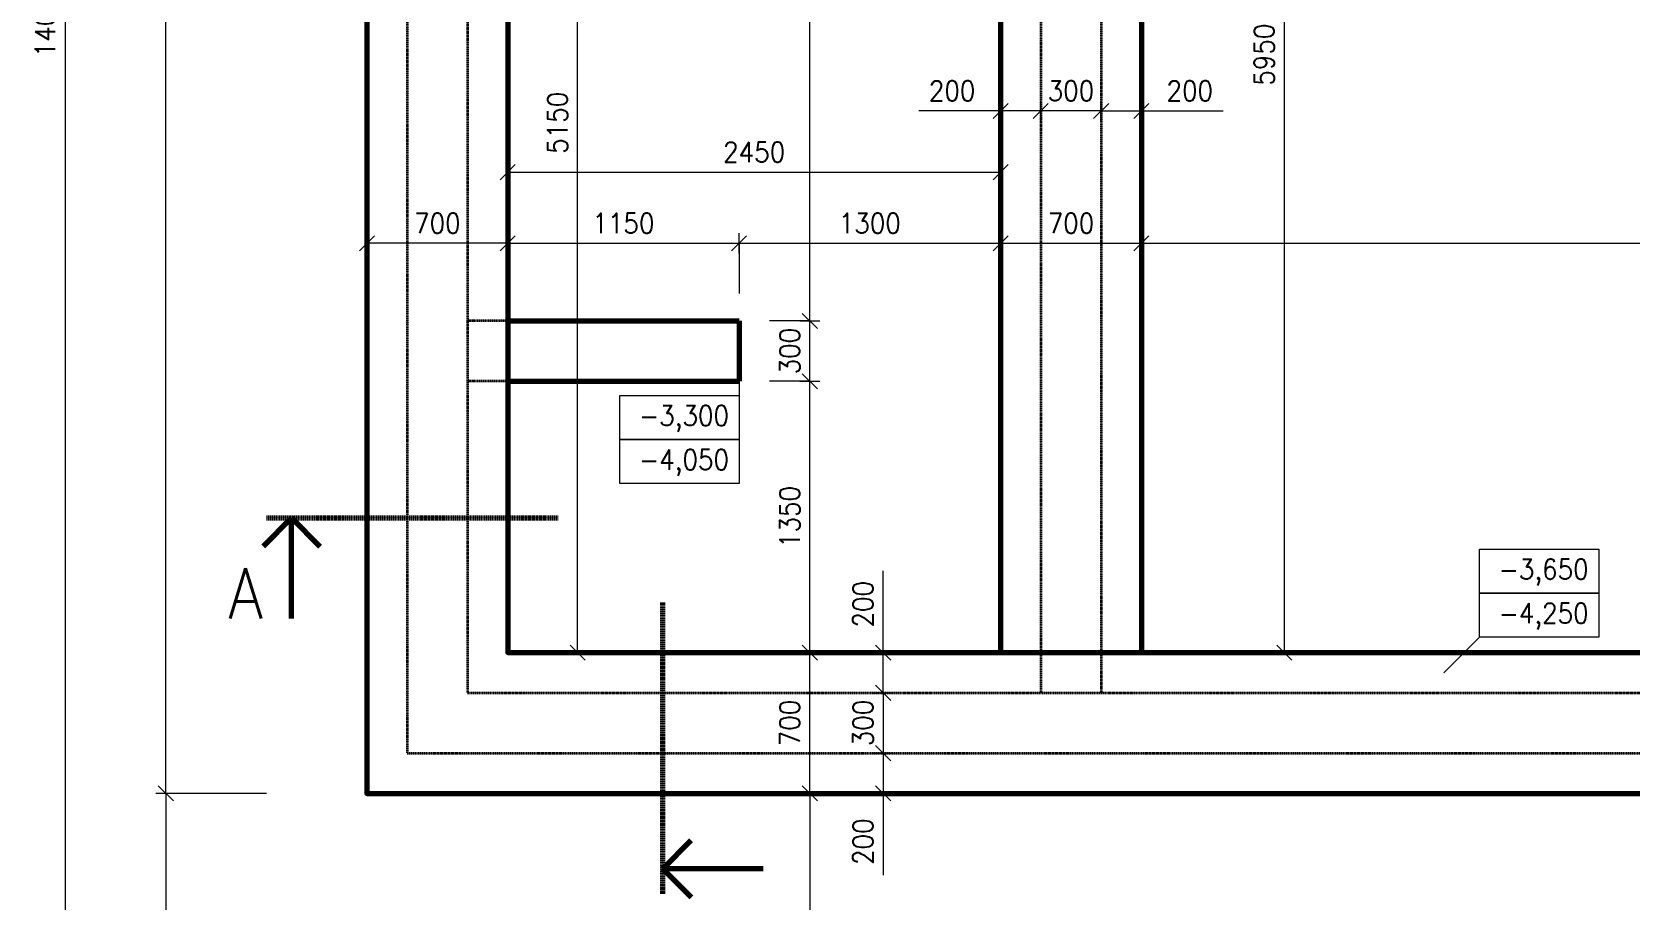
# Model space of a CAD drawing. Header units: millimetres. Extents: x 1661 to 67848, y 26800 to 53490.
# Drawn here: x 41653 to 49598, y 39460 to 43778 of the extents above; entities that cross this region are included whole.
import ezdxf
from ezdxf.enums import TextEntityAlignment as Align

# ---------------------------------------------------------------- set-up
doc = ezdxf.new("R2010")
doc.units = ezdxf.units.MM
doc.header["$MEASUREMENT"] = 0
doc.linetypes.add('ACAD_ISO02W100', pattern=[15, 12, -3])
doc.linetypes.add('ACAD_ISO10W100', pattern=[18, 12, -3, 0, -3])
doc.layers.get('Defpoints').update_dxf_attribs({"color": 8})
for name, color, linetype, lineweight in [('0.18', 51, 'Continuous', 18), ('0.25', 7, 'Continuous', 25), ('0.35', 6, 'Continuous', 35), ('0.6', 10, 'Continuous', 60), ('0.7', 30, 'Continuous', 70)]:
    doc.layers.add(name, color=color, linetype=linetype, lineweight=lineweight)
doc.styles.add('MyTextStyle', font='romans.shx', dxfattribs={"width": 0.9})
doc.dimstyles.new('Standard SK ext', dxfattribs={"dimtxt": 100, "dimasz": 75, "dimexe": 50, "dimexo": 0, "dimgap": 50, "dimtad": 1, "dimdec": 0, "dimrnd": 5, "dimzin": 0, "dimdsep": 46, "dimtxsty": 'MyTextStyle', "dimblk": 'OBLIQUE', "dimcen": 0, "dimclrd": 51, "dimclre": 51, "dimadec": 0, "dimazin": 0, "dimtfac": 1, "dimtdec": 0, "dimtofl": 0, "dimtmove": 0, "dimatfit": 2, "dimfxl": 500, "dimfxlon": 1, "dimtolj": 1, "dimtzin": 0, "dimlwd": 18, "dimlwe": 18, "dimarcsym": 0})
doc.dimstyles.new('Standard SK int', dxfattribs={"dimtxt": 100, "dimasz": 75, "dimexe": 50, "dimexo": 0, "dimgap": 50, "dimtad": 1, "dimdec": 0, "dimrnd": 5, "dimzin": 0, "dimtxsty": 'MyTextStyle', "dimblk": 'OBLIQUE', "dimcen": 0, "dimclrd": 51, "dimclre": 51, "dimadec": 0, "dimazin": 1, "dimtm": 1e-09, "dimtfac": 1, "dimtdec": 0, "dimtofl": 0, "dimtmove": 0, "dimatfit": 2, "dimfxl": 50, "dimfxlon": 1, "dimtfill": 1, "dimtfillclr": 250, "dimtolj": 1, "dimtzin": 0, "dimlwd": 18, "dimlwe": 18, "dimarcsym": 0})

# ---------------------------------------------------------------- blocks, each defined once
blk = doc.blocks.new('_Oblique')
at = {"color": 0, "linetype": 'ByBlock', "lineweight": -2}
blk.add_line((-0.5, -0.5), (0.5, 0.5), dxfattribs=at)
blk = doc.blocks.new('*D7')
at = {"layer": '0.25', "color": 51, "linetype": 'Continuous', "lineweight": 18, "transparency": 16777216}
for p, q in [((56178.7, 39990.5), (56728.7, 39990.5)), ((56678.7, 39990.5), (56678.7, 37090.5)), ((56178.7, 37090.5), (56728.7, 37090.5))]:
    blk.add_line(p, q, dxfattribs=at)
at = {"layer": 'Defpoints', "color": 0, "transparency": 16777216}
for p in [(55678.7, 39990.5), (45918.7, 37090.5), (56678.7, 37090.5)]:
    blk.add_point(p, dxfattribs=at)
at = {"layer": '0.25', "color": 51, "lineweight": 18, "transparency": 16777216, "xscale": 75, "yscale": 75, "zscale": 75}
for p, rotation in [((56678.7, 39990.5), 90), ((56678.7, 37090.5), 270)]:
    blk.add_blockref('_Oblique', p, dxfattribs=dict(at, rotation=rotation))
at = {"layer": '0.25', "color": 0, "transparency": 16777216, "insert": (56578.7, 38540.5), "char_height": 100, "attachment_point": 5, "rotation": 90, "style": 'MyTextStyle'}
blk.add_mtext('\\A1;2900', dxfattribs=at)
blk = doc.blocks.new('*D9')
at = {"layer": '0.25', "color": 51, "linetype": 'Continuous', "lineweight": 18, "transparency": 16777216}
for p, q in [((43318.7, 36550.5), (43318.7, 36000.5)), ((44418.7, 36550.5), (44418.7, 36000.5)), ((43318.7, 36050.5), (44418.7, 36050.5))]:
    blk.add_line(p, q, dxfattribs=at)
at = {"layer": 'Defpoints', "color": 0, "transparency": 16777216}
for p in [(43318.7, 39990.5), (44418.7, 36800.5), (44418.7, 36050.5)]:
    blk.add_point(p, dxfattribs=at)
at = {"layer": '0.25', "color": 51, "lineweight": 18, "transparency": 16777216, "xscale": 75, "yscale": 75, "zscale": 75, "rotation": 180}
blk.add_blockref('_Oblique', (43318.7, 36050.5), dxfattribs=at)
at = {"layer": '0.25', "color": 51, "lineweight": 18, "transparency": 16777216, "xscale": 75, "yscale": 75, "zscale": 75}
blk.add_blockref('_Oblique', (44418.7, 36050.5), dxfattribs=at)
at = {"layer": '0.25', "color": 0, "transparency": 16777216, "insert": (43868.7, 36150.5), "char_height": 100, "attachment_point": 5, "style": 'MyTextStyle'}
blk.add_mtext('\\A1;1100', dxfattribs=at)
blk = doc.blocks.new('*D11')
at = {"layer": '0.25', "color": 51, "linetype": 'Continuous', "lineweight": 18, "transparency": 16777216}
for p, q in [((45918.7, 36550.5), (45918.7, 36000.5)), ((55678.7, 36550.5), (55678.7, 36000.5)), ((45918.7, 36050.5), (55678.7, 36050.5))]:
    blk.add_line(p, q, dxfattribs=at)
at = {"layer": 'Defpoints', "color": 0, "transparency": 16777216}
for p in [(55678.7, 39990.5), (45918.7, 36800.5), (55678.7, 36050.5)]:
    blk.add_point(p, dxfattribs=at)
at = {"layer": '0.25', "color": 51, "lineweight": 18, "transparency": 16777216, "xscale": 75, "yscale": 75, "zscale": 75, "rotation": 180}
blk.add_blockref('_Oblique', (45918.7, 36050.5), dxfattribs=at)
at = {"layer": '0.25', "color": 51, "lineweight": 18, "transparency": 16777216, "xscale": 75, "yscale": 75, "zscale": 75}
blk.add_blockref('_Oblique', (55678.7, 36050.5), dxfattribs=at)
at = {"layer": '0.25', "color": 0, "transparency": 16777216, "insert": (50798.7, 36150.5), "char_height": 100, "attachment_point": 5, "style": 'MyTextStyle'}
blk.add_mtext('\\A1;9760', dxfattribs=at)
blk = doc.blocks.new('*D12')
at = {"layer": '0.25', "color": 51, "linetype": 'Continuous', "lineweight": 18, "transparency": 16777216}
for p, q in [((42818.7, 50890.5), (42268.7, 50890.5)), ((42318.7, 39990.5), (42318.7, 50890.5)), ((42818.7, 39990.5), (42268.7, 39990.5))]:
    blk.add_line(p, q, dxfattribs=at)
at = {"layer": 'Defpoints', "color": 0, "transparency": 16777216}
for p in [(42318.7, 50890.5), (43318.7, 50890.5), (43318.7, 39990.5)]:
    blk.add_point(p, dxfattribs=at)
at = {"layer": '0.25', "color": 51, "lineweight": 18, "transparency": 16777216, "xscale": 75, "yscale": 75, "zscale": 75}
for p, rotation in [((42318.7, 50890.5), 90), ((42318.7, 39990.5), 270)]:
    blk.add_blockref('_Oblique', p, dxfattribs=dict(at, rotation=rotation))
at = {"layer": '0.25', "color": 0, "transparency": 16777216, "insert": (42218.7, 45440.5), "char_height": 100, "attachment_point": 5, "rotation": 90, "style": 'MyTextStyle'}
blk.add_mtext('\\A1;10900', dxfattribs=at)
blk = doc.blocks.new('*D13')
at = {"layer": '0.25', "color": 51, "linetype": 'Continuous', "lineweight": 18, "transparency": 16777216}
for p, q in [((42818.7, 39990.5), (42268.7, 39990.5)), ((42318.7, 39990.5), (42318.7, 37090.5)), ((42818.7, 37090.5), (42268.7, 37090.5))]:
    blk.add_line(p, q, dxfattribs=at)
at = {"layer": 'Defpoints', "color": 0, "transparency": 16777216}
for p in [(43318.7, 39990.5), (42318.7, 37090.5), (44418.7, 37090.5)]:
    blk.add_point(p, dxfattribs=at)
at = {"layer": '0.25', "color": 51, "lineweight": 18, "transparency": 16777216, "xscale": 75, "yscale": 75, "zscale": 75}
for p, rotation in [((42318.7, 39990.5), 90), ((42318.7, 37090.5), 270)]:
    blk.add_blockref('_Oblique', p, dxfattribs=dict(at, rotation=rotation))
at = {"layer": '0.25', "color": 0, "transparency": 16777216, "insert": (42218.7, 38540.5), "char_height": 100, "attachment_point": 5, "rotation": 90, "style": 'MyTextStyle'}
blk.add_mtext('\\A1;2900', dxfattribs=at)
blk = doc.blocks.new('*D15')
at = {"layer": '0.25', "color": 51, "linetype": 'Continuous', "lineweight": 18, "transparency": 16777216}
for p, q in [((42318.7, 50890.5), (41768.7, 50890.5)), ((41818.7, 50890.5), (41818.7, 36800.5)), ((42318.7, 36800.5), (41768.7, 36800.5))]:
    blk.add_line(p, q, dxfattribs=at)
at = {"layer": 'Defpoints', "color": 0, "transparency": 16777216}
for p in [(43318.7, 50890.5), (41818.7, 36800.5), (43318.7, 36800.5)]:
    blk.add_point(p, dxfattribs=at)
at = {"layer": '0.25', "color": 51, "lineweight": 18, "transparency": 16777216, "xscale": 75, "yscale": 75, "zscale": 75}
for p, rotation in [((41818.7, 50890.5), 90), ((41818.7, 36800.5), 270)]:
    blk.add_blockref('_Oblique', p, dxfattribs=dict(at, rotation=rotation))
at = {"layer": '0.25', "color": 0, "transparency": 16777216, "insert": (41718.7, 43845.5), "char_height": 100, "attachment_point": 5, "rotation": 90, "style": 'MyTextStyle'}
blk.add_mtext('\\A1;14090', dxfattribs=at)
blk = doc.blocks.new('*D17')
at = {"layer": '0.25', "color": 51, "linetype": 'Continuous', "lineweight": 18, "transparency": 16777216}
for p, q in [((43318.7, 36050.5), (43318.7, 35500.5)), ((55678.7, 36050.5), (55678.7, 35500.5)), ((43318.7, 35550.5), (55678.7, 35550.5))]:
    blk.add_line(p, q, dxfattribs=at)
at = {"layer": 'Defpoints', "color": 0, "transparency": 16777216}
for p in [(43318.7, 39990.5), (55678.7, 39990.5), (55678.7, 35550.5)]:
    blk.add_point(p, dxfattribs=at)
at = {"layer": '0.25', "color": 51, "lineweight": 18, "transparency": 16777216, "xscale": 75, "yscale": 75, "zscale": 75, "rotation": 180}
blk.add_blockref('_Oblique', (43318.7, 35550.5), dxfattribs=at)
at = {"layer": '0.25', "color": 51, "lineweight": 18, "transparency": 16777216, "xscale": 75, "yscale": 75, "zscale": 75}
blk.add_blockref('_Oblique', (55678.7, 35550.5), dxfattribs=at)
at = {"layer": '0.25', "color": 0, "transparency": 16777216, "insert": (49498.7, 35650.5), "char_height": 100, "attachment_point": 5, "style": 'MyTextStyle'}
blk.add_mtext('\\A1;12360', dxfattribs=at)
blk = doc.blocks.new('*D31')
at = {"layer": '0.25', "color": 51, "linetype": 'Continuous', "lineweight": 18, "transparency": 16777216}
for p, q in [((45470.5, 42040.5), (45570.5, 42040.5)), ((45520.5, 40690.5), (45520.5, 42040.5)), ((45470.5, 40690.5), (45570.5, 40690.5))]:
    blk.add_line(p, q, dxfattribs=at)
at = {"layer": 'Defpoints', "color": 0, "transparency": 16777216}
for p in [(44018.7, 42040.5), (45520.5, 42040.5), (44018.7, 40690.5)]:
    blk.add_point(p, dxfattribs=at)
at = {"layer": '0.25', "color": 51, "lineweight": 18, "transparency": 16777216, "xscale": 75, "yscale": 75, "zscale": 75}
for p, rotation in [((45520.5, 42040.5), 90), ((45520.5, 40690.5), 270)]:
    blk.add_blockref('_Oblique', p, dxfattribs=dict(at, rotation=rotation))
at = {"layer": '0.25', "color": 0, "transparency": 16777216, "insert": (45420.5, 41365.5), "char_height": 100, "attachment_point": 5, "rotation": 90, "style": 'MyTextStyle', "bg_fill": 3, "box_fill_scale": 1.25, "bg_fill_color": 256, "bg_fill_true_color": 13158600, "bg_fill_transparency": 0}
blk.add_mtext('\\A1;1350', dxfattribs=at)
blk = doc.blocks.new('*D32')
at = {"layer": '0.25', "color": 51, "linetype": 'Continuous', "lineweight": 18, "transparency": 16777216}
for p, q in [((45470.5, 42340.5), (45570.5, 42340.5)), ((45520.5, 42040.5), (45520.5, 42340.5)), ((45470.5, 42040.5), (45570.5, 42040.5))]:
    blk.add_line(p, q, dxfattribs=at)
at = {"layer": 'Defpoints', "color": 0, "transparency": 16777216}
for p in [(44018.7, 42340.5), (45520.5, 42340.5), (44018.7, 42040.5)]:
    blk.add_point(p, dxfattribs=at)
at = {"layer": '0.25', "color": 51, "lineweight": 18, "transparency": 16777216, "xscale": 75, "yscale": 75, "zscale": 75}
for p, rotation in [((45520.5, 42340.5), 90), ((45520.5, 42040.5), 270)]:
    blk.add_blockref('_Oblique', p, dxfattribs=dict(at, rotation=rotation))
at = {"layer": '0.25', "color": 0, "transparency": 16777216, "insert": (45420.5, 42190.5), "char_height": 100, "attachment_point": 5, "rotation": 90, "style": 'MyTextStyle'}
blk.add_mtext('\\A1;300', dxfattribs=at)
blk = doc.blocks.new('*D33')
at = {"layer": '0.25', "color": 51, "linetype": 'Continuous', "lineweight": 18, "transparency": 16777216}
for p, q in [((45470.5, 45840.5), (45570.5, 45840.5)), ((45520.5, 42340.5), (45520.5, 45840.5)), ((45470.5, 42340.5), (45570.5, 42340.5))]:
    blk.add_line(p, q, dxfattribs=at)
at = {"layer": 'Defpoints', "color": 0, "transparency": 16777216}
for p in [(44018.7, 45840.5), (45520.5, 45840.5), (44018.7, 42340.5)]:
    blk.add_point(p, dxfattribs=at)
at = {"layer": '0.25', "color": 51, "lineweight": 18, "transparency": 16777216, "xscale": 75, "yscale": 75, "zscale": 75}
for p, rotation in [((45520.5, 45840.5), 90), ((45520.5, 42340.5), 270)]:
    blk.add_blockref('_Oblique', p, dxfattribs=dict(at, rotation=rotation))
at = {"layer": '0.25', "color": 0, "transparency": 16777216, "insert": (45420.5, 44090.5), "char_height": 100, "attachment_point": 5, "rotation": 90, "style": 'MyTextStyle', "bg_fill": 3, "box_fill_scale": 1.25, "bg_fill_color": 256, "bg_fill_true_color": 13158600, "bg_fill_transparency": 0}
blk.add_mtext('\\A1;3500', dxfattribs=at)
blk = doc.blocks.new('*D34')
at = {"layer": '0.25', "color": 51, "linetype": 'Continuous', "lineweight": 18, "transparency": 16777216}
for p, q in [((45470.5, 40690.5), (45570.5, 40690.5)), ((45520.5, 39990.5), (45520.5, 40690.5)), ((45470.5, 39990.5), (45570.5, 39990.5))]:
    blk.add_line(p, q, dxfattribs=at)
at = {"layer": 'Defpoints', "color": 0, "transparency": 16777216}
for p in [(44018.7, 40690.5), (45520.5, 40690.5), (43318.7, 39990.5)]:
    blk.add_point(p, dxfattribs=at)
at = {"layer": '0.25', "color": 51, "lineweight": 18, "transparency": 16777216, "xscale": 75, "yscale": 75, "zscale": 75}
for p, rotation in [((45520.5, 40690.5), 90), ((45520.5, 39990.5), 270)]:
    blk.add_blockref('_Oblique', p, dxfattribs=dict(at, rotation=rotation))
at = {"layer": '0.25', "color": 0, "transparency": 16777216, "insert": (45420.5, 40340.5), "char_height": 100, "attachment_point": 5, "rotation": 90, "style": 'MyTextStyle'}
blk.add_mtext('\\A1;700', dxfattribs=at)
blk = doc.blocks.new('*D38')
at = {"layer": '0.25', "color": 51, "linetype": 'Continuous', "lineweight": 18, "transparency": 16777216}
for p, q in [((45885, 40690.5), (45885, 41096.9)), ((45835, 40690.5), (45935, 40690.5)), ((45885, 40490.5), (45885, 40690.5)), ((45835, 40490.5), (45935, 40490.5))]:
    blk.add_line(p, q, dxfattribs=at)
at = {"layer": 'Defpoints', "color": 0, "transparency": 16777216}
for p in [(44018.7, 40690.5), (44018.7, 40490.5), (45885, 40490.5)]:
    blk.add_point(p, dxfattribs=at)
at = {"layer": '0.25', "color": 51, "lineweight": 18, "transparency": 16777216, "xscale": 75, "yscale": 75, "zscale": 75}
for p, rotation in [((45885, 40690.5), 90), ((45885, 40490.5), 270)]:
    blk.add_blockref('_Oblique', p, dxfattribs=dict(at, rotation=rotation))
at = {"layer": '0.25', "color": 0, "transparency": 16777216, "insert": (45785, 40931.2), "char_height": 100, "attachment_point": 5, "rotation": 90, "style": 'MyTextStyle', "bg_fill": 3, "box_fill_scale": 1.25, "bg_fill_color": 256, "bg_fill_true_color": 13158600, "bg_fill_transparency": 0}
blk.add_mtext('\\A1;200', dxfattribs=at)
blk = doc.blocks.new('*D39')
at = {"layer": '0.25', "color": 51, "linetype": 'Continuous', "lineweight": 18, "transparency": 16777216}
for p, q in [((45835, 40490.5), (45935, 40490.5)), ((45885, 40490.5), (45885, 40190.5)), ((45835, 40190.5), (45935, 40190.5))]:
    blk.add_line(p, q, dxfattribs=at)
at = {"layer": 'Defpoints', "color": 0, "transparency": 16777216}
for p in [(44018.7, 40490.5), (43518.7, 40190.5), (45885, 40190.5)]:
    blk.add_point(p, dxfattribs=at)
at = {"layer": '0.25', "color": 51, "lineweight": 18, "transparency": 16777216, "xscale": 75, "yscale": 75, "zscale": 75}
for p, rotation in [((45885, 40490.5), 90), ((45885, 40190.5), 270)]:
    blk.add_blockref('_Oblique', p, dxfattribs=dict(at, rotation=rotation))
at = {"layer": '0.25', "color": 0, "transparency": 16777216, "insert": (45785, 40340.5), "char_height": 100, "attachment_point": 5, "rotation": 90, "style": 'MyTextStyle'}
blk.add_mtext('\\A1;300', dxfattribs=at)
blk = doc.blocks.new('*D40')
at = {"layer": '0.25', "color": 51, "linetype": 'Continuous', "lineweight": 18, "transparency": 16777216}
for p, q in [((45835, 40190.5), (45935, 40190.5)), ((45885, 40190.5), (45885, 39990.5)), ((45835, 39990.5), (45935, 39990.5)), ((45885, 39990.5), (45885, 39584.1))]:
    blk.add_line(p, q, dxfattribs=at)
at = {"layer": 'Defpoints', "color": 0, "transparency": 16777216}
for p in [(43518.7, 40190.5), (43318.7, 39990.5), (45885, 39990.5)]:
    blk.add_point(p, dxfattribs=at)
at = {"layer": '0.25', "color": 51, "lineweight": 18, "transparency": 16777216, "xscale": 75, "yscale": 75, "zscale": 75}
for p, rotation in [((45885, 40190.5), 90), ((45885, 39990.5), 270)]:
    blk.add_blockref('_Oblique', p, dxfattribs=dict(at, rotation=rotation))
at = {"layer": '0.25', "color": 0, "transparency": 16777216, "insert": (45785, 39749.8), "char_height": 100, "attachment_point": 5, "rotation": 90, "style": 'MyTextStyle', "bg_fill": 3, "box_fill_scale": 1.25, "bg_fill_color": 256, "bg_fill_true_color": 13158600, "bg_fill_transparency": 0}
blk.add_mtext('\\A1;200', dxfattribs=at)
blk = doc.blocks.new('*D50')
at = {"layer": '0.25', "color": 51, "linetype": 'Continuous', "lineweight": 18, "transparency": 16777216}
for p, q in [((44018.7, 42676.7), (44018.7, 42776.7)), ((45168.7, 42676.7), (45168.7, 42776.7)), ((44018.7, 42726.7), (45168.7, 42726.7))]:
    blk.add_line(p, q, dxfattribs=at)
at = {"layer": 'Defpoints', "color": 0, "transparency": 16777216}
for p in [(45168.7, 42726.7), (44018.7, 42340.5), (45168.7, 42340.5)]:
    blk.add_point(p, dxfattribs=at)
at = {"layer": '0.25', "color": 51, "lineweight": 18, "transparency": 16777216, "xscale": 75, "yscale": 75, "zscale": 75, "rotation": 180}
blk.add_blockref('_Oblique', (44018.7, 42726.7), dxfattribs=at)
at = {"layer": '0.25', "color": 51, "lineweight": 18, "transparency": 16777216, "xscale": 75, "yscale": 75, "zscale": 75}
blk.add_blockref('_Oblique', (45168.7, 42726.7), dxfattribs=at)
at = {"layer": '0.25', "color": 0, "transparency": 16777216, "insert": (44593.7, 42826.7), "char_height": 100, "attachment_point": 5, "style": 'MyTextStyle', "bg_fill": 3, "box_fill_scale": 1.25, "bg_fill_color": 256, "bg_fill_true_color": 13158600, "bg_fill_transparency": 0}
blk.add_mtext('\\A1;1150', dxfattribs=at)
blk = doc.blocks.new('*D51')
at = {"layer": '0.25', "color": 51, "linetype": 'Continuous', "lineweight": 18, "transparency": 16777216}
for p, q in [((45168.7, 42676.7), (45168.7, 42776.7)), ((46468.7, 42676.7), (46468.7, 42776.7)), ((45168.7, 42726.7), (46468.7, 42726.7))]:
    blk.add_line(p, q, dxfattribs=at)
at = {"layer": 'Defpoints', "color": 0, "transparency": 16777216}
for p in [(46468.7, 42726.7), (45168.7, 42340.5), (46468.7, 40690.5)]:
    blk.add_point(p, dxfattribs=at)
at = {"layer": '0.25', "color": 51, "lineweight": 18, "transparency": 16777216, "xscale": 75, "yscale": 75, "zscale": 75, "rotation": 180}
blk.add_blockref('_Oblique', (45168.7, 42726.7), dxfattribs=at)
at = {"layer": '0.25', "color": 51, "lineweight": 18, "transparency": 16777216, "xscale": 75, "yscale": 75, "zscale": 75}
blk.add_blockref('_Oblique', (46468.7, 42726.7), dxfattribs=at)
at = {"layer": '0.25', "color": 0, "transparency": 16777216, "insert": (45818.7, 42826.7), "char_height": 100, "attachment_point": 5, "style": 'MyTextStyle', "bg_fill": 3, "box_fill_scale": 1.25, "bg_fill_color": 256, "bg_fill_true_color": 13158600, "bg_fill_transparency": 0}
blk.add_mtext('\\A1;1300', dxfattribs=at)
blk = doc.blocks.new('*D52')
at = {"layer": '0.25', "color": 51, "linetype": 'Continuous', "lineweight": 18, "transparency": 16777216}
for p, q in [((46468.7, 42676.7), (46468.7, 42776.7)), ((47168.7, 42676.7), (47168.7, 42776.7)), ((46468.7, 42726.7), (47168.7, 42726.7))]:
    blk.add_line(p, q, dxfattribs=at)
at = {"layer": 'Defpoints', "color": 0, "transparency": 16777216}
for p in [(47168.7, 42726.7), (46468.7, 40690.5), (47168.7, 40690.5)]:
    blk.add_point(p, dxfattribs=at)
at = {"layer": '0.25', "color": 51, "lineweight": 18, "transparency": 16777216, "xscale": 75, "yscale": 75, "zscale": 75, "rotation": 180}
blk.add_blockref('_Oblique', (46468.7, 42726.7), dxfattribs=at)
at = {"layer": '0.25', "color": 51, "lineweight": 18, "transparency": 16777216, "xscale": 75, "yscale": 75, "zscale": 75}
blk.add_blockref('_Oblique', (47168.7, 42726.7), dxfattribs=at)
at = {"layer": '0.25', "color": 0, "transparency": 16777216, "insert": (46818.7, 42826.7), "char_height": 100, "attachment_point": 5, "style": 'MyTextStyle', "bg_fill": 3, "box_fill_scale": 1.25, "bg_fill_color": 256, "bg_fill_true_color": 13158600, "bg_fill_transparency": 0}
blk.add_mtext('\\A1;700', dxfattribs=at)
blk = doc.blocks.new('*D53')
at = {"layer": '0.25', "color": 51, "linetype": 'Continuous', "lineweight": 18, "transparency": 16777216}
for p, q in [((47168.7, 42676.7), (47168.7, 42776.7)), ((54978.7, 42676.7), (54978.7, 42776.7)), ((47168.7, 42726.7), (54978.7, 42726.7))]:
    blk.add_line(p, q, dxfattribs=at)
at = {"layer": 'Defpoints', "color": 0, "transparency": 16777216}
for p in [(54978.7, 42726.7), (47168.7, 40690.5), (54978.7, 40690.5)]:
    blk.add_point(p, dxfattribs=at)
at = {"layer": '0.25', "color": 51, "lineweight": 18, "transparency": 16777216, "xscale": 75, "yscale": 75, "zscale": 75, "rotation": 180}
blk.add_blockref('_Oblique', (47168.7, 42726.7), dxfattribs=at)
at = {"layer": '0.25', "color": 51, "lineweight": 18, "transparency": 16777216, "xscale": 75, "yscale": 75, "zscale": 75}
blk.add_blockref('_Oblique', (54978.7, 42726.7), dxfattribs=at)
at = {"layer": '0.25', "color": 0, "transparency": 16777216, "insert": (50781.6, 42826.7), "char_height": 100, "attachment_point": 5, "style": 'MyTextStyle', "bg_fill": 3, "box_fill_scale": 1.25, "bg_fill_color": 256, "bg_fill_true_color": 13158600, "bg_fill_transparency": 0}
blk.add_mtext('\\A1;7810', dxfattribs=at)
blk = doc.blocks.new('*D55')
at = {"layer": '0.25', "color": 51, "linetype": 'Continuous', "lineweight": 18, "transparency": 16777216}
for p, q in [((43318.7, 42676.7), (43318.7, 42776.7)), ((44018.7, 42676.7), (44018.7, 42776.7)), ((44018.7, 42726.7), (43318.7, 42726.7))]:
    blk.add_line(p, q, dxfattribs=at)
at = {"layer": 'Defpoints', "color": 0, "transparency": 16777216}
for p in [(43318.7, 42726.7), (44018.7, 42340.5), (43318.7, 39990.5)]:
    blk.add_point(p, dxfattribs=at)
at = {"layer": '0.25', "color": 51, "lineweight": 18, "transparency": 16777216, "xscale": 75, "yscale": 75, "zscale": 75, "rotation": 180}
blk.add_blockref('_Oblique', (43318.7, 42726.7), dxfattribs=at)
at = {"layer": '0.25', "color": 51, "lineweight": 18, "transparency": 16777216, "xscale": 75, "yscale": 75, "zscale": 75}
blk.add_blockref('_Oblique', (44018.7, 42726.7), dxfattribs=at)
at = {"layer": '0.25', "color": 0, "transparency": 16777216, "insert": (43668.7, 42826.7), "char_height": 100, "attachment_point": 5, "style": 'MyTextStyle'}
blk.add_mtext('\\A1;700', dxfattribs=at)
blk = doc.blocks.new('*D56')
at = {"layer": '0.25', "color": 51, "linetype": 'Continuous', "lineweight": 18, "transparency": 16777216}
for p, q in [((46968.7, 43335.1), (46968.7, 43435.1)), ((46968.7, 43385.1), (47168.7, 43385.1)), ((47168.7, 43335.1), (47168.7, 43435.1)), ((47168.7, 43385.1), (47575.1, 43385.1))]:
    blk.add_line(p, q, dxfattribs=at)
at = {"layer": 'Defpoints', "color": 0, "transparency": 16777216}
for p in [(47168.7, 43385.1), (46968.7, 40690.5), (47168.7, 40690.5)]:
    blk.add_point(p, dxfattribs=at)
at = {"layer": '0.25', "color": 51, "lineweight": 18, "transparency": 16777216, "xscale": 75, "yscale": 75, "zscale": 75, "rotation": 180}
blk.add_blockref('_Oblique', (46968.7, 43385.1), dxfattribs=at)
at = {"layer": '0.25', "color": 51, "lineweight": 18, "transparency": 16777216, "xscale": 75, "yscale": 75, "zscale": 75}
blk.add_blockref('_Oblique', (47168.7, 43385.1), dxfattribs=at)
at = {"layer": '0.25', "color": 0, "transparency": 16777216, "insert": (47409.4, 43485.1), "char_height": 100, "attachment_point": 5, "style": 'MyTextStyle', "bg_fill": 3, "box_fill_scale": 1.25, "bg_fill_color": 256, "bg_fill_true_color": 13158600, "bg_fill_transparency": 0}
blk.add_mtext('\\A1;200', dxfattribs=at)
blk = doc.blocks.new('*D57')
at = {"layer": '0.25', "color": 51, "linetype": 'Continuous', "lineweight": 18, "transparency": 16777216}
for p, q in [((46668.7, 43335.1), (46668.7, 43435.1)), ((46968.7, 43385.1), (46668.7, 43385.1)), ((46968.7, 43335.1), (46968.7, 43435.1))]:
    blk.add_line(p, q, dxfattribs=at)
at = {"layer": 'Defpoints', "color": 0, "transparency": 16777216}
for p in [(46668.7, 40690.5), (46968.7, 40690.5)]:
    blk.add_point(p, dxfattribs=at)
at = {"layer": '0.25', "color": 51, "lineweight": 18, "transparency": 16777216, "xscale": 75, "yscale": 75, "zscale": 75, "rotation": 180}
blk.add_blockref('_Oblique', (46668.7, 43385.1), dxfattribs=at)
at = {"layer": '0.25', "color": 51, "lineweight": 18, "transparency": 16777216, "xscale": 75, "yscale": 75, "zscale": 75}
blk.add_blockref('_Oblique', (46968.7, 43385.1), dxfattribs=at)
at = {"layer": '0.25', "color": 0, "transparency": 16777216, "insert": (46818.7, 43485.1), "char_height": 100, "attachment_point": 5, "style": 'MyTextStyle', "bg_fill": 3, "box_fill_scale": 1.25, "bg_fill_color": 256, "bg_fill_true_color": 13158600, "bg_fill_transparency": 0}
blk.add_mtext('\\A1;300', dxfattribs=at)
at = {"layer": 'Defpoints', "color": 0, "transparency": 16777216}
blk.add_point((46668.7, 43385.1), dxfattribs=at)
blk = doc.blocks.new('*D58')
at = {"layer": '0.25', "color": 51, "linetype": 'Continuous', "lineweight": 18, "transparency": 16777216}
for p, q in [((46468.7, 43385.1), (46062.2, 43385.1)), ((46468.7, 43335.1), (46468.7, 43435.1)), ((46668.7, 43385.1), (46468.7, 43385.1)), ((46668.7, 43335.1), (46668.7, 43435.1))]:
    blk.add_line(p, q, dxfattribs=at)
at = {"layer": 'Defpoints', "color": 0, "transparency": 16777216}
for p in [(46468.7, 43385.1), (46468.7, 40690.5), (46668.7, 40690.5)]:
    blk.add_point(p, dxfattribs=at)
at = {"layer": '0.25', "color": 51, "lineweight": 18, "transparency": 16777216, "xscale": 75, "yscale": 75, "zscale": 75, "rotation": 180}
blk.add_blockref('_Oblique', (46468.7, 43385.1), dxfattribs=at)
at = {"layer": '0.25', "color": 51, "lineweight": 18, "transparency": 16777216, "xscale": 75, "yscale": 75, "zscale": 75}
blk.add_blockref('_Oblique', (46668.7, 43385.1), dxfattribs=at)
at = {"layer": '0.25', "color": 0, "transparency": 16777216, "insert": (46227.9, 43485.1), "char_height": 100, "attachment_point": 5, "style": 'MyTextStyle', "bg_fill": 3, "box_fill_scale": 1.25, "bg_fill_color": 256, "bg_fill_true_color": 13158600, "bg_fill_transparency": 0}
blk.add_mtext('\\A1;200', dxfattribs=at)
blk = doc.blocks.new('*D60')
at = {"layer": '0.25', "color": 51, "linetype": 'Continuous', "lineweight": 18, "transparency": 16777216}
for p, q in [((47829, 46640.5), (47929, 46640.5)), ((47879, 46640.5), (47879, 40690.5)), ((47829, 40690.5), (47929, 40690.5))]:
    blk.add_line(p, q, dxfattribs=at)
at = {"layer": 'Defpoints', "color": 0, "transparency": 16777216}
for p in [(44018.7, 46640.5), (47168.7, 40690.5), (47879, 40690.5)]:
    blk.add_point(p, dxfattribs=at)
at = {"layer": '0.25', "color": 51, "lineweight": 18, "transparency": 16777216, "xscale": 75, "yscale": 75, "zscale": 75}
for p, rotation in [((47879, 46640.5), 90), ((47879, 40690.5), 270)]:
    blk.add_blockref('_Oblique', p, dxfattribs=dict(at, rotation=rotation))
at = {"layer": '0.25', "color": 0, "transparency": 16777216, "insert": (47779, 43665.5), "char_height": 100, "attachment_point": 5, "rotation": 90, "style": 'MyTextStyle', "bg_fill": 3, "box_fill_scale": 1.25, "bg_fill_color": 256, "bg_fill_true_color": 13158600, "bg_fill_transparency": 0}
blk.add_mtext('\\A1;5950', dxfattribs=at)
blk = doc.blocks.new('*D73')
at = {"layer": '0.25', "color": 51, "linetype": 'Continuous', "lineweight": 18, "transparency": 16777216}
for p, q in [((45470.5, 39990.5), (45570.5, 39990.5)), ((45520.5, 39990.5), (45520.5, 37090.5)), ((45470.5, 37090.5), (45570.5, 37090.5))]:
    blk.add_line(p, q, dxfattribs=at)
at = {"layer": 'Defpoints', "color": 0, "transparency": 16777216}
for p in [(43318.7, 39990.5), (44418.7, 37090.5), (45520.5, 37090.5)]:
    blk.add_point(p, dxfattribs=at)
at = {"layer": '0.25', "color": 51, "lineweight": 18, "transparency": 16777216, "xscale": 75, "yscale": 75, "zscale": 75}
for p, rotation in [((45520.5, 39990.5), 90), ((45520.5, 37090.5), 270)]:
    blk.add_blockref('_Oblique', p, dxfattribs=dict(at, rotation=rotation))
at = {"layer": '0.25', "color": 0, "transparency": 16777216, "insert": (45420.5, 38540.5), "char_height": 100, "attachment_point": 5, "rotation": 90, "style": 'MyTextStyle'}
blk.add_mtext('\\A1;2900', dxfattribs=at)
blk = doc.blocks.new('*D119')
at = {"layer": '0.25', "color": 51, "linetype": 'Continuous', "lineweight": 18, "transparency": 16777216}
for p, q in [((44018.7, 43030.6), (44018.7, 43130.6)), ((44018.7, 43080.6), (46468.7, 43080.6)), ((46468.7, 43030.6), (46468.7, 43130.6))]:
    blk.add_line(p, q, dxfattribs=at)
at = {"layer": 'Defpoints', "color": 0, "transparency": 16777216}
for p in [(46468.7, 43080.6), (44018.7, 40690.5), (46468.7, 40690.5)]:
    blk.add_point(p, dxfattribs=at)
at = {"layer": '0.25', "color": 51, "lineweight": 18, "transparency": 16777216, "xscale": 75, "yscale": 75, "zscale": 75, "rotation": 180}
blk.add_blockref('_Oblique', (44018.7, 43080.6), dxfattribs=at)
at = {"layer": '0.25', "color": 51, "lineweight": 18, "transparency": 16777216, "xscale": 75, "yscale": 75, "zscale": 75}
blk.add_blockref('_Oblique', (46468.7, 43080.6), dxfattribs=at)
at = {"layer": '0.25', "color": 0, "transparency": 16777216, "insert": (45243.7, 43180.6), "char_height": 100, "attachment_point": 5, "style": 'MyTextStyle', "bg_fill": 3, "box_fill_scale": 1.25, "bg_fill_color": 256, "bg_fill_true_color": 13158600, "bg_fill_transparency": 0}
blk.add_mtext('\\A1;2450', dxfattribs=at)
blk = doc.blocks.new('*D120')
at = {"layer": '0.25', "color": 51, "linetype": 'Continuous', "lineweight": 18, "transparency": 16777216}
for p, q in [((44315.6, 45840.5), (44415.6, 45840.5)), ((44365.6, 40690.5), (44365.6, 45840.5)), ((44315.6, 40690.5), (44415.6, 40690.5))]:
    blk.add_line(p, q, dxfattribs=at)
at = {"layer": 'Defpoints', "color": 0, "transparency": 16777216}
for p in [(44018.7, 45840.5), (44365.6, 45840.5), (44018.7, 40690.5)]:
    blk.add_point(p, dxfattribs=at)
at = {"layer": '0.25', "color": 51, "lineweight": 18, "transparency": 16777216, "xscale": 75, "yscale": 75, "zscale": 75}
for p, rotation in [((44365.6, 45840.5), 90), ((44365.6, 40690.5), 270)]:
    blk.add_blockref('_Oblique', p, dxfattribs=dict(at, rotation=rotation))
at = {"layer": '0.25', "color": 0, "transparency": 16777216, "insert": (44265.6, 43326.2), "char_height": 100, "attachment_point": 5, "rotation": 90, "style": 'MyTextStyle', "bg_fill": 3, "box_fill_scale": 1.25, "bg_fill_color": 256, "bg_fill_true_color": 13158600, "bg_fill_transparency": 0}
blk.add_mtext('\\A1;5150', dxfattribs=at)

msp = doc.modelspace()

# ---------------------------------------------------------------- linework, layer by layer
at = {"layer": '0.35', "linetype": 'ACAD_ISO10W100', "ltscale": 0.5}
for p, q in [((44018.7, 42340.5), (43818.7, 42340.5)), ((44018.7, 42040.5), (43818.7, 42040.5))]:
    msp.add_line(p, q, dxfattribs=at)
for points in [[(55478.7, 40190.5), (55478.7, 50690.5), (43518.7, 50690.5), (43518.7, 40190.5)], [(43818.7, 50390.5), (43818.7, 40490.5), (55178.7, 40490.5), (55178.7, 49760.5), (54768.7, 49760.5), (54768.7, 50390.5)]]:
    msp.add_lwpolyline(points, close=True, dxfattribs=at)
for points in [[(43818.7, 46440.5), (46968.7, 46440.5), (46968.7, 40490.5)], [(43818.7, 46040.5), (46668.7, 46040.5), (46668.7, 40490.5)]]:
    msp.add_lwpolyline(points, dxfattribs=at)
at = {"layer": '0.7'}
for p, q in [((44018.7, 42340.5), (45168.7, 42340.5)), ((45168.7, 42340.5), (45168.7, 42040.5)), ((44018.7, 42040.5), (45168.7, 42040.5)), ((42943.7, 41360.4), (42802.2, 41219)), ((42943.7, 40860.4), (42943.7, 41360.4)), ((42943.7, 41360.4), (43085.1, 41219))]:
    msp.add_line(p, q, dxfattribs=at)
msp.add_lwpolyline([(55678.7, 39990.5), (55678.7, 50890.5), (43318.7, 50890.5), (43318.7, 39990.5)], close=True, dxfattribs=at)
for points in [[(47168.7, 40690.5), (54978.7, 40690.5), (54978.7, 49760.5), (54768.7, 49760.5), (54768.7, 50190.5), (44018.7, 50190.5), (44018.7, 46640.5)], [(44018.7, 46640.5), (47168.7, 46640.5), (47168.7, 40690.5)], [(44018.7, 45840.5), (46468.7, 45840.5), (46468.7, 40690.5)], [(44018.7, 45840.5), (44018.7, 42340.5)], [(44018.7, 42040.5), (44018.7, 40690.5), (46468.7, 40690.5)]]:
    msp.add_lwpolyline(points, dxfattribs=at)

# ---------------------------------------------------------------- texts
at = {"layer": '0.6', "style": 'MyTextStyle', "width": 0.9}
msp.add_text('A', height=250, dxfattribs=at).set_placement((42802.2, 40860.9), align=Align.RIGHT)

# ---------------------------------------------------------------- dimensions: what is measured, and where the dimension line sits
at = {"layer": '0.25'}
for base, p1, p2, angle, picture, middle in [((41818.7, 36800.5), (43318.7, 50890.5), (43318.7, 36800.5), 90, '*D15', (41718.7, 43845.5)), ((42318.7, 50890.5), (43318.7, 39990.5), (43318.7, 50890.5), 270, '*D12', (42218.7, 45440.5))]:
    dim = msp.add_linear_dim(base=base, p1=p1, p2=p2, angle=angle, dimstyle='Standard SK ext', dxfattribs=at)
    dim.commit()
    dim.dimension.update_dxf_attribs({"geometry": picture, "text_midpoint": middle})
for base, p1, p2, picture, middle in [((42318.7, 37090.5), (43318.7, 39990.5), (44418.7, 37090.5), '*D13', (42218.7, 38540.5)), ((56678.7, 37090.5), (55678.7, 39990.5), (45918.7, 37090.5), '*D7', (56578.7, 38540.5))]:
    dim = msp.add_linear_dim(base=base, p1=p1, p2=p2, angle=270, dimstyle='Standard SK ext', override={"dimtmove": 1}, dxfattribs=at)
    dim.commit()
    dim.dimension.update_dxf_attribs({"geometry": picture, "text_midpoint": middle})
for base, p1, p2, picture, middle in [((44418.7, 36050.5), (43318.7, 39990.5), (44418.7, 36800.5), '*D9', (43868.7, 36150.5)), ((55678.7, 36050.5), (45918.7, 36800.5), (55678.7, 39990.5), '*D11', (50798.7, 36150.5))]:
    dim = msp.add_linear_dim(base=base, p1=p1, p2=p2, dimstyle='Standard SK ext', override={"dimtmove": 1}, dxfattribs=at)
    dim.commit()
    dim.dimension.update_dxf_attribs({"geometry": picture, "text_midpoint": middle})
dim = msp.add_linear_dim(base=(55678.7, 35550.5), p1=(43318.7, 39990.5), p2=(55678.7, 39990.5), dimstyle='Standard SK ext', dxfattribs=at)
dim.commit()
dim.dimension.update_dxf_attribs({"geometry": '*D17', "text_midpoint": (49498.7, 35650.5)})

# ---------------------------------------------------------------- next in the draw order: dimensions: what is measured, and where the dimension line sits
dim = msp.add_linear_dim(base=(45520.5, 42040.5), p1=(44018.7, 40690.5), p2=(44018.7, 42040.5), angle=90, dimstyle='Standard SK int', dxfattribs=at)
dim.commit()
dim.dimension.update_dxf_attribs({"geometry": '*D31', "text_midpoint": (45420.5, 41365.5)})

# ---------------------------------------------------------------- next in the draw order: dimensions: what is measured, and where the dimension line sits
dim = msp.add_linear_dim(base=(45520.5, 42340.5), p1=(44018.7, 42040.5), p2=(44018.7, 42340.5), angle=90, dimstyle='Standard SK int', override={"dimtfill": 0}, dxfattribs=at)
dim.commit()
dim.dimension.update_dxf_attribs({"geometry": '*D32', "text_midpoint": (45520.5, 42190.5), "dimtype": 160})
dim = msp.add_linear_dim(base=(45520.5, 40690.5), p1=(43318.7, 39990.5), p2=(44018.7, 40690.5), angle=90, dimstyle='Standard SK int', override={"dimtmove": 1, "dimtfill": 0}, dxfattribs=at)
dim.commit()
dim.dimension.update_dxf_attribs({"geometry": '*D34', "text_midpoint": (45420.5, 40340.5)})

# ---------------------------------------------------------------- next in the draw order: dimensions: what is measured, and where the dimension line sits
dim = msp.add_linear_dim(base=(45520.5, 45840.5), p1=(44018.7, 42340.5), p2=(44018.7, 45840.5), angle=90, dimstyle='Standard SK int', override={"dimtmove": 1}, dxfattribs=at)
dim.commit()
dim.dimension.update_dxf_attribs({"geometry": '*D33', "text_midpoint": (45420.5, 44090.5)})
dim = msp.add_linear_dim(base=(45885, 40490.5), p1=(44018.7, 40690.5), p2=(44018.7, 40490.5), angle=90, dimstyle='Standard SK int', dxfattribs=at)
dim.commit()
dim.dimension.update_dxf_attribs({"geometry": '*D38', "text_midpoint": (45885, 40931.2), "dimtype": 160})

# ---------------------------------------------------------------- next in the draw order: dimensions: what is measured, and where the dimension line sits
dim = msp.add_linear_dim(base=(45168.7, 42726.7), p1=(44018.7, 42340.5), p2=(45168.7, 42340.5), dimstyle='Standard SK int', dxfattribs=at)
dim.commit()
dim.dimension.update_dxf_attribs({"geometry": '*D50', "text_midpoint": (44593.7, 42826.7)})
dim = msp.add_linear_dim(base=(45885, 40190.5), p1=(44018.7, 40490.5), p2=(43518.7, 40190.5), angle=90, dimstyle='Standard SK int', override={"dimtmove": 1, "dimtfill": 0}, dxfattribs=at)
dim.commit()
dim.dimension.update_dxf_attribs({"geometry": '*D39', "text_midpoint": (45885, 40340.5), "dimtype": 160})

# ---------------------------------------------------------------- next in the draw order: dimensions: what is measured, and where the dimension line sits
dim = msp.add_linear_dim(base=(46468.7, 42726.7), p1=(45168.7, 42340.5), p2=(46468.7, 40690.5), dimstyle='Standard SK int', override={"dimtmove": 1}, dxfattribs=at)
dim.commit()
dim.dimension.update_dxf_attribs({"geometry": '*D51', "text_midpoint": (45818.7, 42826.7)})
dim = msp.add_linear_dim(base=(45885, 39990.5), p1=(43518.7, 40190.5), p2=(43318.7, 39990.5), angle=90, dimstyle='Standard SK int', dxfattribs=at)
dim.commit()
dim.dimension.update_dxf_attribs({"geometry": '*D40', "text_midpoint": (45885, 39749.8), "dimtype": 160})

# ---------------------------------------------------------------- next in the draw order: linework, layer by layer
at = {"layer": '0.18'}
msp.add_line((45168.7, 42726.7), (45168.7, 42476.7), dxfattribs=at)
at = {"layer": '0.7'}
for p, q in [((44789.2, 39615.5), (44930.7, 39756.9)), ((45289.2, 39615.5), (44789.2, 39615.5)), ((44789.2, 39615.5), (44930.7, 39474.1))]:
    msp.add_line(p, q, dxfattribs=at)

# ---------------------------------------------------------------- next in the draw order: dimensions: what is measured, and where the dimension line sits
at = {"layer": '0.25'}
for base, p1, p2, override, picture, middle in [((43318.7, 42726.7), (44018.7, 42340.5), (43318.7, 39990.5), {"dimtmove": 1, "dimtfill": 0}, '*D55', (43668.7, 42826.7)), ((47168.7, 42726.7), (46468.7, 40690.5), (47168.7, 40690.5), {"dimtmove": 1}, '*D52', (46818.7, 42826.7))]:
    dim = msp.add_linear_dim(base=base, p1=p1, p2=p2, dimstyle='Standard SK int', override=override, dxfattribs=at)
    dim.commit()
    dim.dimension.update_dxf_attribs({"geometry": picture, "text_midpoint": middle})
dim = msp.add_linear_dim(base=(45520.5, 37090.5), p1=(43318.7, 39990.5), p2=(44418.7, 37090.5), angle=90, dimstyle='Standard SK int', override={"dimtmove": 1, "dimtfill": 0}, dxfattribs=at)
dim.commit()
dim.dimension.update_dxf_attribs({"geometry": '*D73', "text_midpoint": (45420.5, 38540.5)})

# ---------------------------------------------------------------- next in the draw order: dimensions: what is measured, and where the dimension line sits
dim = msp.add_linear_dim(base=(54978.7, 42726.7), p1=(47168.7, 40690.5), p2=(54978.7, 40690.5), dimstyle='Standard SK int', override={"dimtmove": 1}, dxfattribs=at)
dim.commit()
dim.dimension.update_dxf_attribs({"geometry": '*D53', "text_midpoint": (50781.6, 42726.7), "dimtype": 160})

# ---------------------------------------------------------------- next in the draw order: linework, layer by layer
at = {"layer": '0.18'}
msp.add_line((48850.1, 40767.3), (48673.3, 40590.5), dxfattribs=at)
for points in [[(49442.6, 40986.3), (48850.1, 40986.3), (48850.1, 41205.4), (49442.6, 41205.4)], [(49442.6, 40767.3), (48850.1, 40767.3), (48850.1, 40986.3), (49442.6, 40986.3)]]:
    msp.add_lwpolyline(points, close=True, dxfattribs=at)

# ---------------------------------------------------------------- next in the draw order: texts
at = {"layer": '0.25', "char_height": 100, "attachment_point": 3, "style": 'MyTextStyle'}
for s, insert in [('{\\Fromans|c238;-3,650}', (49392.6, 41155.4)), ('{\\Fromans|c238;-4,250}', (49392.6, 40936.3))]:
    msp.add_mtext_dynamic_manual_height_columns(s, width=492.518, gutter_width=500, heights=[0], dxfattribs=dict(at, insert=insert))

# ---------------------------------------------------------------- next in the draw order: dimensions: what is measured, and where the dimension line sits
at = {"layer": '0.25'}
dim = msp.add_linear_dim(base=(47168.7, 43385.1), p1=(46968.7, 40690.5), p2=(47168.7, 40690.5), dimstyle='Standard SK int', dxfattribs=at)
dim.commit()
dim.dimension.update_dxf_attribs({"geometry": '*D56', "text_midpoint": (47409.4, 43485.1)})

# ---------------------------------------------------------------- next in the draw order: dimensions: what is measured, and where the dimension line sits
dim = msp.add_linear_dim(base=(46668.7, 43385.1), p1=(46968.7, 40690.5), p2=(46668.7, 40690.5), dimstyle='Standard SK int', dxfattribs=at)
dim.commit()
dim.dimension.update_dxf_attribs({"geometry": '*D57', "text_midpoint": (46818.7, 43385.1), "dimtype": 160})

# ---------------------------------------------------------------- next in the draw order: dimensions: what is measured, and where the dimension line sits
dim = msp.add_linear_dim(base=(46468.7, 43385.1), p1=(46668.7, 40690.5), p2=(46468.7, 40690.5), dimstyle='Standard SK int', dxfattribs=at)
dim.commit()
dim.dimension.update_dxf_attribs({"geometry": '*D58', "text_midpoint": (46227.9, 43385.1), "dimtype": 160})

# ---------------------------------------------------------------- next in the draw order: dimensions: what is measured, and where the dimension line sits
dim = msp.add_linear_dim(base=(47879, 40690.5), p1=(44018.7, 46640.5), p2=(47168.7, 40690.5), angle=90, dimstyle='Standard SK int', override={"dimtmove": 1}, dxfattribs=at)
dim.commit()
dim.dimension.update_dxf_attribs({"geometry": '*D60', "text_midpoint": (47779, 43665.5)})

# ---------------------------------------------------------------- next in the draw order: linework, layer by layer
at = {"layer": '0.18'}
for p, q in [((45520.5, 42340.5), (45320.5, 42341.6)), ((45168.7, 42040.5), (45168.7, 41969.8)), ((45520.5, 42040.5), (45320.5, 42040.5))]:
    msp.add_line(p, q, dxfattribs=at)
for points in [[(45168.7, 41750.7), (44576.1, 41750.7), (44576.1, 41969.8), (45168.7, 41969.8)], [(45168.7, 41531.7), (44576.1, 41531.7), (44576.1, 41750.7), (45168.7, 41750.7)]]:
    msp.add_lwpolyline(points, close=True, dxfattribs=at)
at = {"layer": '0.7', "linetype": 'ACAD_ISO02W100', "ltscale": 0.25}
msp.add_line((44018.7, 42340.5), (44018.7, 42040.5), dxfattribs=at)
at = {"layer": '0.7', "linetype": 'ACAD_ISO10W100', "ltscale": 0.5}
for p, q in [((42818.7, 41360.4), (44268.7, 41360.4)), ((44789.2, 39490.5), (44789.2, 40940.5))]:
    msp.add_line(p, q, dxfattribs=at)
at = {"layer": '0.7', "linetype": 'ACAD_ISO02W100', "ltscale": 0.5}
msp.add_line((46468.7, 40690.5), (47168.7, 40690.5), dxfattribs=at)

# ---------------------------------------------------------------- next in the draw order: texts
at = {"layer": '0.25', "char_height": 100, "attachment_point": 3, "style": 'MyTextStyle'}
for s, insert in [('{\\Fromans|c238;-3,300}', (45118.7, 41919.8)), ('{\\Fromans|c238;-4,050}', (45118.7, 41700.7))]:
    msp.add_mtext_dynamic_manual_height_columns(s, width=492.518, gutter_width=500, heights=[0], dxfattribs=dict(at, insert=insert))

# ---------------------------------------------------------------- next in the draw order: dimensions: what is measured, and where the dimension line sits
at = {"layer": '0.25'}
dim = msp.add_linear_dim(base=(46468.7, 43080.6), p1=(44018.7, 40690.5), p2=(46468.7, 40690.5), dimstyle='Standard SK int', dxfattribs=at)
dim.commit()
dim.dimension.update_dxf_attribs({"geometry": '*D119', "text_midpoint": (45243.7, 43180.6)})

# ---------------------------------------------------------------- next in the draw order: dimensions: what is measured, and where the dimension line sits
dim = msp.add_linear_dim(base=(44365.6, 45840.5), p1=(44018.7, 40690.5), p2=(44018.7, 45840.5), angle=90, dimstyle='Standard SK int', override={"dimtmove": 1}, dxfattribs=at)
dim.commit()
dim.dimension.update_dxf_attribs({"geometry": '*D120', "text_midpoint": (44365.6, 43326.2), "dimtype": 160})

doc.saveas('drawing.dxf')
